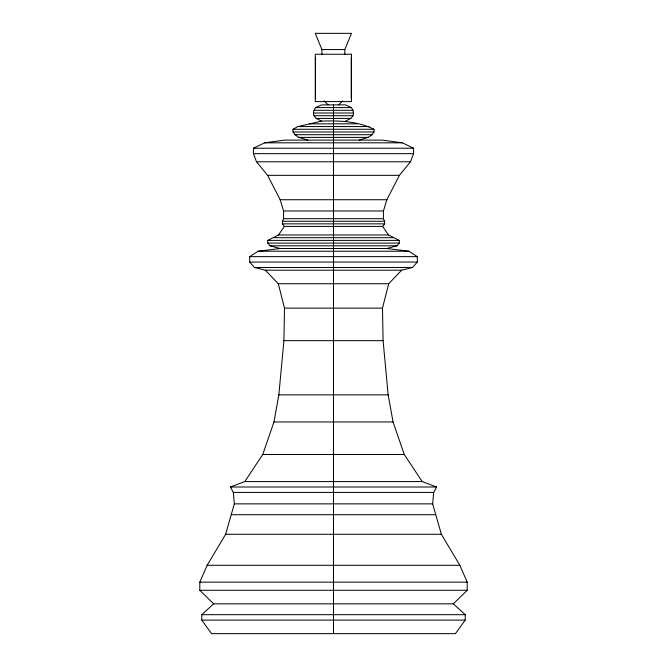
<?xml version="1.0" encoding="UTF-8"?>
<svg xmlns="http://www.w3.org/2000/svg" width="667" height="667" viewBox="0 0 667 667"><rect width="100%" height="100%" fill="white"/><g stroke="black" fill="none" stroke-linecap="round" stroke-linejoin="round"><path stroke-width="1" d="M213.64 603.835L201.793 614.682L201.793 620.102L211.547 633.65L455.453 633.65L465.207 620.102L465.207 614.682L453.36 603.835L213.64 603.835L199.8 590.287L199.8 582.158L207.154 565.299L225.638 534.284L234.334 503.868L233.333 492.421L230.365 487.002L244.806 481.582L262.748 454.485L273.954 421.961L278.839 394.856L283.909 340.654L284.509 308.137L278.297 283.742L265.349 270.193L254.444 267.484L249.7 262.064L249.7 256.645L258.079 251.226L280.173 248.516L386.827 248.516L408.921 251.226L417.3 256.645L417.3 262.064L412.556 267.484L401.651 270.193L265.349 270.193M453.36 603.835L467.2 590.287L467.2 582.158L459.846 565.299L441.362 534.284L432.666 503.868L433.667 492.421L436.635 487.002L422.194 481.582L244.806 481.582M345.439 121.136L350.809 118.426L353.018 115.716L353.56 113.006L352.96 110.297L351.409 107.587L345.439 104.877L321.561 104.877L315.591 107.587L314.04 110.297L313.44 113.006L313.982 115.716L316.191 118.426L321.561 121.136C339.203 120.427 357.971 121.269 373.995 129.273L373.995 131.983L372.069 134.692L368.092 137.402L359.129 140.112M422.194 481.582L404.252 454.485L393.046 421.961L388.161 394.856L383.091 340.654L382.491 308.137L388.703 283.742L401.651 270.193M383.425 210.98L386.852 199.733L399.391 175.338L410.488 161.789L413.565 153.66L413.565 148.241L402.359 142.821L382.191 140.112L284.809 140.112L264.641 142.821L253.435 148.241L253.435 153.66L256.512 161.789L267.609 175.338L280.148 199.733L283.575 210.98L283.575 218.701L282.408 221.277L282.408 223.854L284.367 226.43L382.633 226.43L384.592 223.854L384.592 221.277L383.425 218.701L383.425 210.98L283.575 210.98M344.831 54.619L344.831 49.558L351.476 33.35L315.258 33.35L321.911 49.558L321.911 54.619M280.173 248.516L270.035 245.806L267.784 243.096L267.784 240.387L278.481 234.967L284.367 226.43M386.827 248.516L396.965 245.806L399.216 243.096L399.216 240.387L388.519 234.967L382.633 226.43M338.611 104.877L342.696 100.859M307.871 140.112L298.908 137.402L294.931 134.692L293.005 131.983L293.005 129.273L297.866 126.563L321.561 121.136M321.911 49.558L344.831 49.558M315.591 107.587L351.409 107.587M314.04 110.297L352.96 110.297M313.44 113.006L353.56 113.006M313.982 115.716L353.018 115.716M316.191 118.426L350.809 118.426M309.621 123.845L357.379 123.845M297.866 126.563L369.134 126.563M293.005 129.273L373.995 129.273M293.005 131.983L373.995 131.983M294.931 134.692L372.069 134.692M298.908 137.402L368.092 137.402M264.641 142.821L402.359 142.821M253.435 148.241L413.565 148.241M253.435 153.66L413.565 153.66M256.512 161.789L410.488 161.789M267.609 175.338L399.391 175.338M280.148 199.733L386.852 199.733M283.575 218.701L383.425 218.701M282.408 221.277L384.592 221.277M282.408 223.854L384.592 223.854M278.481 234.967L388.519 234.967M273.703 237.677L393.297 237.677M267.784 240.387L399.216 240.387M267.784 243.096L399.216 243.096M270.035 245.806L396.965 245.806M258.079 251.226L408.921 251.226M249.7 256.645L417.3 256.645M249.7 262.064L417.3 262.064M254.444 267.484L412.556 267.484M278.297 283.742L388.703 283.742M284.509 308.137L382.491 308.137M283.909 340.654L383.091 340.654M278.839 394.856L388.161 394.856M273.954 421.961L393.046 421.961M262.748 454.485L404.252 454.485M230.365 487.002L436.635 487.002M233.333 492.421L433.667 492.421M234.334 503.868L432.666 503.868M231.266 514.707L435.734 514.707M225.638 534.284L441.362 534.284M207.154 565.299L459.846 565.299M199.8 582.158L467.2 582.158M199.8 590.287L467.2 590.287M201.793 614.682L465.207 614.682M201.793 620.102L465.207 620.102M324.045 100.859L328.131 104.877M351.217 57.662L351.217 98.174M333.5 104.877L333.5 633.65M315.516 57.662L315.516 98.174M351.476 54.244L315.258 54.244L315.258 101.592L351.476 101.592L351.476 54.244"/></g></svg>
